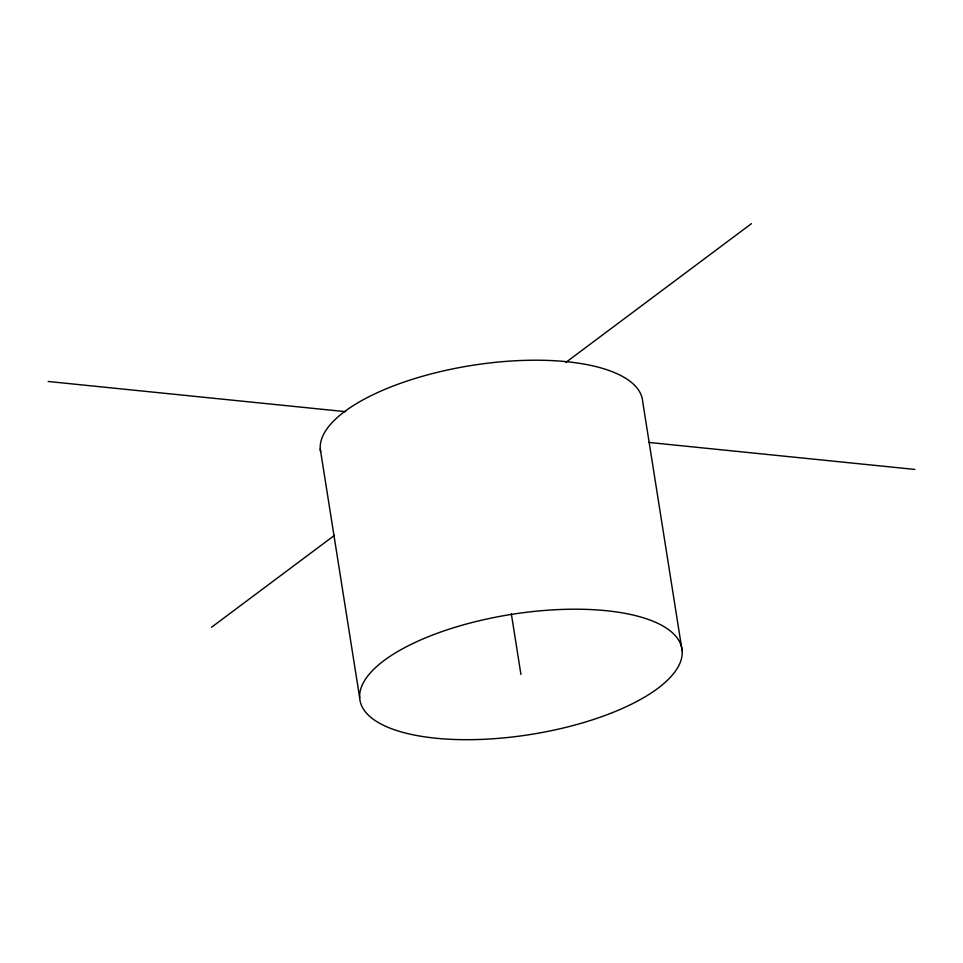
<?xml version="1.0" encoding="UTF-8"?>
<svg xmlns="http://www.w3.org/2000/svg" width="963" height="963" viewBox="0 0 963 963"><rect width="100%" height="100%" fill="white"/><g stroke="black" fill="none" stroke-linecap="round" stroke-linejoin="round"><path stroke-width="1.44" d="M211.559 627.238L334.486 535.356M565.859 362.389L751.441 223.657M48.15 381.48L345.512 411.658M648.857 442.438L914.85 469.426M682.189 651.036A163.024 60.801 -9 0 0 436.901 633.413A163.024 60.801 -9 0 0 443.726 738.898A163.024 60.801 -9 0 0 682.189 651.036L642.754 402.04A163.024 60.801 -9 0 0 473.748 365.121A163.024 60.801 -9 0 0 320.619 451.719M511.317 613.684L520.935 674.449M320.246 448.866L359.693 697.862"/></g></svg>
